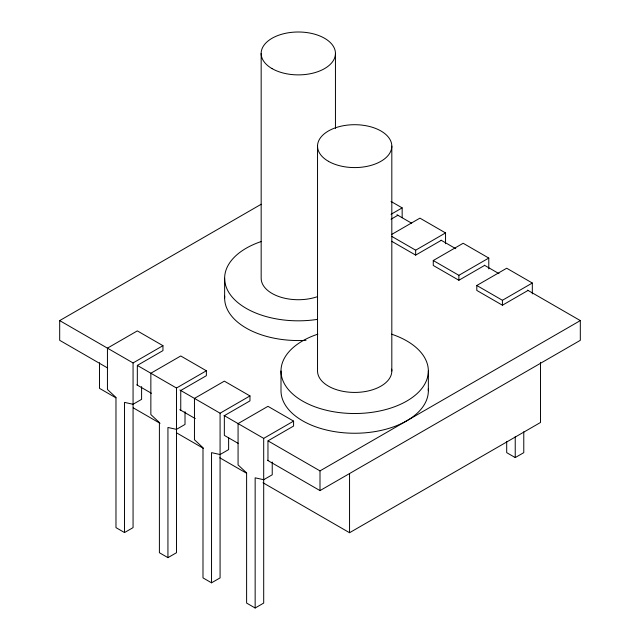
<?xml version="1.0" encoding="UTF-8"?>
<svg xmlns="http://www.w3.org/2000/svg" width="640" height="640" viewBox="0 0 640 640"><rect width="100%" height="100%" fill="white"/><g stroke="black" fill="none" stroke-linecap="round" stroke-linejoin="round"><path stroke-width="0.96" d="M107.648 368.008L59.688 340.32L59.688 320.6L261.192 204.256M59.688 320.6L133.064 362.936L162.952 345.68L162.952 350.608L137.328 365.4L137.328 385.12M391.056 214.288L402.16 207.88L402.16 217.72M391.056 219.216L397.888 215.272M391.736 234.408L419.92 218.136L445.544 232.928L445.544 243.752M137.52 365.536L176.48 388.024L206.368 370.768L206.368 375.696L180.752 390.488L180.752 410.216M391.736 236.376L415.656 250.184L445.544 232.928M391.736 241.312L415.656 255.112L441.272 240.32M484.504 265.464L458.88 280.256L433.264 265.464L433.264 260.528L463.152 243.272L488.776 258.064L488.776 268.888M179.896 390L220.08 413.2L249.968 395.936L249.968 400.872L224.344 415.664L224.344 435.384L238.136 443.344M433.264 260.528L458.88 275.32L488.776 258.064M528.048 290.424L502.424 305.216L476.8 290.424L476.8 285.488L506.696 268.232L532.32 283.024L532.32 293.848M476.8 285.488L502.424 300.28L532.32 283.024M224 415.464L263.696 438.376L293.584 421.12L293.584 426.048L267.96 440.84L267.96 460.568M162.952 345.68L137.328 330.888L107.44 348.144L107.44 389.48L115.976 397.448L115.976 527.624L124.52 532.56L133.064 527.624L133.064 362.936M206.368 370.768L180.752 355.976L150.856 373.232L150.856 414.568L159.4 422.544L159.4 552.72L167.936 557.648L176.48 552.72L176.48 388.024M268.112 440.928L320 470.888L580.312 320.6L580.312 340.32L320 490.608L267.432 460.264M249.968 395.936L224.344 381.144L194.456 398.408L194.456 439.744L202.992 447.712L202.992 577.888L211.536 582.816L220.08 577.888L220.08 413.2M263.024 482.768L349.552 532.72L540.512 422.472L540.512 362.312M506.696 441.696L506.696 452.648L515.232 457.576L523.776 452.648L523.776 431.776M293.584 421.12L267.96 406.328L238.072 423.584L238.072 464.92L246.608 472.896L246.608 603.072L255.152 608L263.696 603.072L263.696 438.376M391.056 201.472L402.16 207.88M396.968 214.744L411.672 223.232M441.08 240.208L455.776 248.696M484.32 265.176L499.016 273.664M527.56 290.136L580.312 320.6M136.776 384.832L151.408 393.272M179.8 409.664L195.28 418.608M115.928 397.84L99.488 388.344L99.488 362.704M133.232 407.832L160.056 423.32M176.496 432.808L203.32 448.296M219.76 457.784L246.584 473.272M515.232 436.68L515.232 457.576M502.424 300.28L502.424 305.216M458.88 275.32L458.88 280.256M428.352 370.992L428.352 390.712M415.656 250.184L415.656 255.112M391.816 146.144L391.816 370.992M349.552 473.552L349.552 532.72M335.448 53.44L335.448 128.392M320 470.888L320 490.608M317.536 146.144L317.536 370.992A37.144 21.44 0 0 0 356.288 392.408A37.144 21.44 0 0 0 391.672 369.128M281 370.992L281 390.712A73.68 42.536 0 0 0 356.272 433.24A73.68 42.536 0 0 0 428.28 388.872M272.232 462.024L272.232 474.784L263.696 479.712L255.152 477.824L255.152 608M261.168 53.44L261.168 278.288A37.144 21.44 0 0 0 316.88 296.856M228.616 437.824L228.616 449.6L220.08 454.536L211.536 452.64L211.536 582.816M224.632 278.288L224.632 298.016M185.016 411.672L185.016 424.432L176.48 429.36L167.936 427.472L167.936 557.648M141.6 386.584L141.6 399.344L133.064 404.272L124.52 402.384L124.52 532.56M306 340.32A73.68 42.536 0 0 1 224.704 296.168M391.512 334.152A73.68 42.536 0 0 1 411.112 398.328A73.68 42.536 0 0 1 298.232 398.328A73.68 42.536 0 0 1 317.84 334.152M317.376 319.376A73.68 42.536 0 0 1 230.24 294.568A73.68 42.536 0 0 1 261.472 241.456M272.048 68.608A37.144 21.44 0 0 0 334.184 58.992A37.144 21.44 0 0 0 288.696 32.728A37.144 21.44 0 0 0 272.048 68.608M328.416 161.304A37.144 21.44 0 0 0 390.552 151.688A37.144 21.44 0 0 0 345.064 125.432A37.144 21.44 0 0 0 328.416 161.304"/></g></svg>
